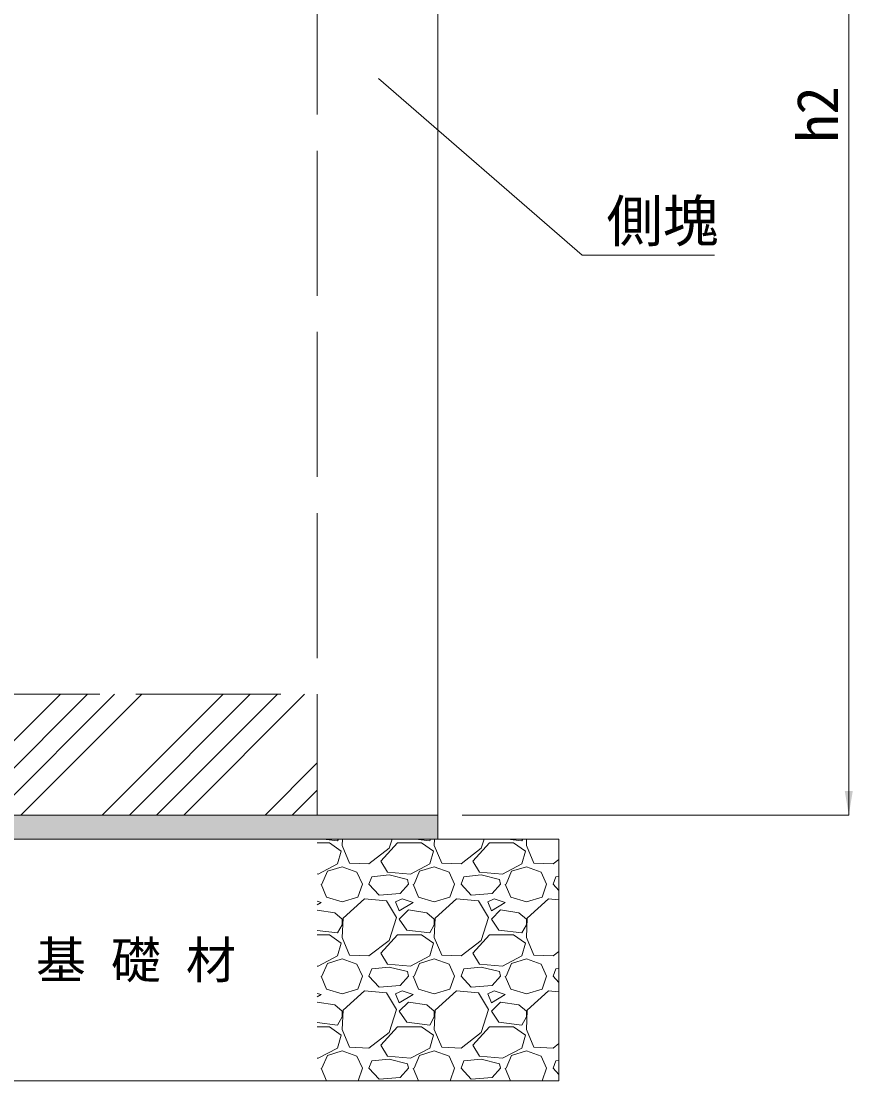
# Model space of a CAD drawing. Units: millimetres at full size, sheet at 1:20; details may follow other scales. Extents: x 77366 to 86266, y -8765 to 5947.
# Drawn here: x 84171 to 84859, y 2746 to 3624 of the extents above; entities that cross this region are included whole.
import ezdxf
from ezdxf.enums import TextEntityAlignment as Align

# ---------------------------------------------------------------- set-up
doc = ezdxf.new("R2010")
doc.units = ezdxf.units.MM
doc.header["$LTSCALE"] = 20
doc.linetypes.add('DASHED', pattern=[7.5, 6, -1.5])
for name, color, linetype, lineweight in [('ハッチング', 7, 'Continuous', 9), ('モルタル', 7, 'Continuous', 13), ('基礎', 7, 'Continuous', 5), ('引出線', 4, 'Continuous', 13), ('本体', 2, 'Continuous', 20)]:
    doc.layers.add(name, color=color, linetype=linetype, lineweight=lineweight)
doc.layers.add('文字', color=7, linetype='Continuous')
doc.styles.add('ＭＳ ゴシック', font='')
doc.styles.get('ＭＳ ゴシック').set_extended_font_data('MS Gothic')

# ---------------------------------------------------------------- blocks, each defined once
blk = doc.blocks.new('filled_arrow')
at = {"color": 0, "linetype": 'Continuous', "lineweight": -2}
blk.add_solid([(7.5, 1.25), (0, 0), (7.5, -1.25)], dxfattribs=at)

msp = doc.modelspace()

# ---------------------------------------------------------------- hatches: boundary and pattern name
at = {"layer": 'ハッチング'}
h = msp.add_hatch(dxfattribs=at)
h.set_pattern_fill('USER', color=256, style=0, pattern_type=2)
h.set_pattern_definition([(45, (4775, 150), (-67.35192, 67.35192), []), (45, (4797.45, 150), (-67.35192, 67.35192), []), (45, (4819.9, 150), (-67.35192, 67.35192), []), (45, (4842.35, 150), (-67.35192, 67.35192), [])])
h.paths.add_polyline_path([(84115.8, 3066.47), (84115.8, 2966.47), (84415.8, 2966.47), (84415.8, 3066.47)])
msp.add_hatch(color=256, dxfattribs=at).paths.add_polyline_path([(84015.8, 2966.47), (84015.8, 2946.47), (84515.8, 2946.47), (84515.8, 2966.47)])

# ---------------------------------------------------------------- linework, layer by layer
at = {"layer": 'モルタル'}
for p, q in [((84855.8, 2966.47), (84855.8, 4126.47)), ((84535.8, 2966.47), (84855.8, 2966.47))]:
    msp.add_line(p, q, dxfattribs=at)
at = {"layer": '基礎', "color": 3, "lineweight": 13}
for p, q in [((84515.8, 2966.47), (84515.8, 2946.47)), ((83915.8, 2946.47), (84615.8, 2946.47)), ((84615.8, 2946.47), (84615.8, 2746.47)), ((83915.8, 2746.47), (84615.8, 2746.47))]:
    msp.add_line(p, q, dxfattribs=at)
at = {"layer": '基礎'}
for p, q in [((84415.8, 2943.53), (84425.88, 2943.53)), ((84421.01, 2946.47), (84432.74, 2945.06)), ((84425.88, 2943.53), (84435.79, 2936.68)), ((84432.74, 2945.06), (84433.52, 2946.47)), ((84436.8, 2946.47), (84436.55, 2941.25)), ((84436.55, 2941.25), (84442.65, 2926.77)), ((84458.65, 2926.01), (84475.41, 2938.96)), ((84468.55, 2928.29), (84482.27, 2943.53)), ((84475.41, 2938.96), (84477.81, 2946.47)), ((84482.27, 2943.53), (84502.08, 2943.53)), ((84497.21, 2946.47), (84508.94, 2945.06)), ((84502.08, 2943.53), (84511.99, 2936.68)), ((84508.94, 2945.06), (84509.72, 2946.47)), ((84513, 2946.47), (84512.75, 2941.25)), ((84512.75, 2941.25), (84518.85, 2926.77)), ((84534.85, 2926.01), (84551.61, 2938.96)), ((84544.75, 2928.29), (84558.47, 2943.53)), ((84551.61, 2938.96), (84554.01, 2946.47)), ((84558.47, 2943.53), (84578.28, 2943.53)), ((84573.41, 2946.47), (84585.14, 2945.06)), ((84578.28, 2943.53), (84588.19, 2936.68)), ((84585.14, 2945.06), (84585.92, 2946.47)), ((84589.2, 2946.47), (84588.95, 2941.25)), ((84588.95, 2941.25), (84595.05, 2926.77)), ((84435.79, 2936.68), (84432.74, 2926.01)), ((84511.99, 2936.68), (84508.94, 2926.01)), ((84588.19, 2936.68), (84585.14, 2926.01)), ((84432.74, 2926.01), (84416.74, 2917.63)), ((84424.36, 2919.91), (84436.55, 2923.72)), ((84436.55, 2923.72), (84448.74, 2919.15)), ((84442.65, 2926.77), (84458.65, 2926.01)), ((84473.89, 2919.15), (84468.55, 2928.29)), ((84508.94, 2926.01), (84492.94, 2917.63)), ((84500.56, 2919.91), (84512.75, 2923.72)), ((84512.75, 2923.72), (84524.94, 2919.15)), ((84518.85, 2926.77), (84534.85, 2926.01)), ((84550.09, 2919.15), (84544.75, 2928.29)), ((84585.14, 2926.01), (84569.14, 2917.63)), ((84576.76, 2919.91), (84588.95, 2923.72)), ((84588.95, 2923.72), (84601.14, 2919.15)), ((84595.05, 2926.77), (84611.05, 2926.01)), ((84611.05, 2926.01), (84615.8, 2929.68)), ((84416.74, 2917.63), (84415.8, 2917.7)), ((84419.79, 2909.24), (84424.36, 2919.91)), ((84448.74, 2919.15), (84453.31, 2909.24)), ((84458.65, 2909.24), (84460.93, 2915.34)), ((84475.41, 2916.86), (84460.93, 2915.34)), ((84492.94, 2917.63), (84473.89, 2919.15)), ((84490.65, 2913.05), (84475.41, 2916.86)), ((84491.41, 2909.24), (84490.65, 2913.05)), ((84495.99, 2909.24), (84500.56, 2919.91)), ((84524.94, 2919.15), (84529.51, 2909.24)), ((84534.85, 2909.24), (84537.13, 2915.34)), ((84551.61, 2916.86), (84537.13, 2915.34)), ((84569.14, 2917.63), (84550.09, 2919.15)), ((84566.85, 2913.05), (84551.61, 2916.86)), ((84567.61, 2909.24), (84566.85, 2913.05)), ((84572.19, 2909.24), (84576.76, 2919.91)), ((84601.14, 2919.15), (84605.71, 2909.24)), ((84611.05, 2909.24), (84613.33, 2915.34)), ((84615.8, 2915.6), (84613.33, 2915.34)), ((84419.02, 2909.24), (84423.6, 2898.58)), ((84449.5, 2898.58), (84453.31, 2909.24)), ((84467.03, 2900.1), (84458.65, 2909.24)), ((84491.41, 2909.24), (84484.56, 2901.62)), ((84495.22, 2909.24), (84499.8, 2898.58)), ((84525.7, 2898.58), (84529.51, 2909.24)), ((84543.23, 2900.1), (84534.85, 2909.24)), ((84567.61, 2909.24), (84560.76, 2901.62)), ((84571.42, 2909.24), (84576, 2898.58)), ((84601.9, 2898.58), (84605.71, 2909.24)), ((84615.8, 2904.06), (84611.05, 2909.24)), ((84419.02, 2894), (84415.8, 2895.08)), ((84423.6, 2898.58), (84436.55, 2894.77)), ((84436.55, 2894.77), (84449.5, 2898.58)), ((84454.84, 2897.05), (84437.31, 2881.05)), ((84473.13, 2895.53), (84454.84, 2897.05)), ((84484.56, 2901.63), (84467.03, 2900.1)), ((84481.51, 2881.81), (84473.13, 2895.53)), ((84486.08, 2897.05), (84480.75, 2894.77)), ((84495.22, 2894), (84486.08, 2897.05)), ((84499.8, 2898.58), (84512.75, 2894.77)), ((84512.75, 2894.77), (84525.7, 2898.58)), ((84531.04, 2897.05), (84513.51, 2881.05)), ((84549.33, 2895.53), (84531.04, 2897.05)), ((84560.76, 2901.63), (84543.23, 2900.1)), ((84557.71, 2881.81), (84549.33, 2895.53)), ((84562.28, 2897.05), (84556.95, 2894.77)), ((84571.42, 2894), (84562.28, 2897.05)), ((84576, 2898.58), (84588.95, 2894.77)), ((84588.95, 2894.77), (84601.9, 2898.58)), ((84607.24, 2897.05), (84589.71, 2881.05)), ((84615.8, 2896.34), (84607.24, 2897.05)), ((84415.8, 2892.07), (84419.02, 2894)), ((84430.45, 2885.62), (84415.8, 2887.82)), ((84480.75, 2894.77), (84483.79, 2887.15)), ((84483.79, 2887.15), (84495.22, 2894)), ((84491.41, 2887.91), (84483.79, 2880.29)), ((84506.65, 2885.62), (84491.41, 2887.91)), ((84556.95, 2894.77), (84559.99, 2887.15)), ((84559.99, 2887.15), (84571.42, 2894)), ((84567.61, 2887.91), (84559.99, 2880.29)), ((84582.85, 2885.62), (84567.61, 2887.91)), ((84436.55, 2880.29), (84430.45, 2885.62)), ((84437.31, 2881.05), (84436.55, 2865.05)), ((84436.55, 2875.72), (84436.55, 2880.29)), ((84475.41, 2862.76), (84481.51, 2881.81)), ((84483.79, 2880.29), (84489.89, 2871.14)), ((84512.75, 2880.29), (84506.65, 2885.62)), ((84513.51, 2881.05), (84512.75, 2865.05)), ((84512.75, 2875.72), (84512.75, 2880.29)), ((84551.61, 2862.76), (84557.71, 2881.81)), ((84559.99, 2880.29), (84566.09, 2871.14)), ((84588.95, 2880.29), (84582.85, 2885.62)), ((84589.71, 2881.05), (84588.95, 2865.05)), ((84588.95, 2875.72), (84588.95, 2880.29)), ((84415.8, 2870.89), (84432.74, 2868.86)), ((84432.74, 2868.86), (84436.55, 2875.72)), ((84489.89, 2871.14), (84508.94, 2868.86)), ((84508.94, 2868.86), (84512.75, 2875.72)), ((84566.09, 2871.14), (84585.14, 2868.86)), ((84585.14, 2868.86), (84588.95, 2875.72)), ((84415.8, 2867.33), (84425.88, 2867.33)), ((84425.88, 2867.33), (84435.79, 2860.48)), ((84435.79, 2860.48), (84432.74, 2849.81)), ((84436.55, 2865.05), (84442.65, 2850.57)), ((84458.65, 2849.81), (84475.41, 2862.76)), ((84468.55, 2852.09), (84482.27, 2867.33)), ((84482.27, 2867.33), (84502.08, 2867.33)), ((84502.08, 2867.33), (84511.99, 2860.48)), ((84511.99, 2860.48), (84508.94, 2849.81)), ((84512.75, 2865.05), (84518.85, 2850.57)), ((84534.85, 2849.81), (84551.61, 2862.76)), ((84544.75, 2852.09), (84558.47, 2867.33)), ((84558.47, 2867.33), (84578.28, 2867.33)), ((84578.28, 2867.33), (84588.19, 2860.48)), ((84588.19, 2860.48), (84585.14, 2849.81)), ((84588.95, 2865.05), (84595.05, 2850.57)), ((84473.89, 2842.95), (84468.55, 2852.09)), ((84550.09, 2842.95), (84544.75, 2852.09)), ((84611.05, 2849.81), (84615.8, 2853.48)), ((84432.74, 2849.81), (84416.74, 2841.43)), ((84419.79, 2833.04), (84424.36, 2843.71)), ((84424.36, 2843.71), (84436.55, 2847.52)), ((84436.55, 2847.52), (84448.74, 2842.95)), ((84442.65, 2850.57), (84458.65, 2849.81)), ((84448.74, 2842.95), (84453.31, 2833.04)), ((84492.94, 2841.43), (84473.89, 2842.95)), ((84508.94, 2849.81), (84492.94, 2841.43)), ((84495.99, 2833.04), (84500.56, 2843.71)), ((84500.56, 2843.71), (84512.75, 2847.52)), ((84512.75, 2847.52), (84524.94, 2842.95)), ((84518.85, 2850.57), (84534.85, 2849.81)), ((84524.94, 2842.95), (84529.51, 2833.04)), ((84569.14, 2841.43), (84550.09, 2842.95)), ((84585.14, 2849.81), (84569.14, 2841.43)), ((84572.19, 2833.04), (84576.76, 2843.71)), ((84576.76, 2843.71), (84588.95, 2847.52)), ((84588.95, 2847.52), (84601.14, 2842.95)), ((84595.05, 2850.57), (84611.05, 2849.81)), ((84601.14, 2842.95), (84605.71, 2833.04)), ((84416.74, 2841.43), (84415.8, 2841.5)), ((84458.65, 2833.04), (84460.93, 2839.14)), ((84475.41, 2840.66), (84460.93, 2839.14)), ((84490.65, 2836.85), (84475.41, 2840.66)), ((84491.41, 2833.04), (84490.65, 2836.85)), ((84534.85, 2833.04), (84537.13, 2839.14)), ((84551.61, 2840.66), (84537.13, 2839.14)), ((84566.85, 2836.85), (84551.61, 2840.66)), ((84567.61, 2833.04), (84566.85, 2836.85)), ((84611.05, 2833.04), (84613.33, 2839.14)), ((84615.8, 2839.4), (84613.33, 2839.14)), ((84419.02, 2833.04), (84423.6, 2822.38)), ((84449.5, 2822.38), (84453.31, 2833.04)), ((84467.03, 2823.9), (84458.65, 2833.04)), ((84484.56, 2825.43), (84467.03, 2823.9)), ((84491.41, 2833.04), (84484.56, 2825.42)), ((84495.22, 2833.04), (84499.8, 2822.38)), ((84525.7, 2822.38), (84529.51, 2833.04)), ((84543.23, 2823.9), (84534.85, 2833.04)), ((84560.76, 2825.43), (84543.23, 2823.9)), ((84567.61, 2833.04), (84560.76, 2825.42)), ((84571.42, 2833.04), (84576, 2822.38)), ((84601.9, 2822.38), (84605.71, 2833.04)), ((84615.8, 2827.86), (84611.05, 2833.04)), ((84419.02, 2817.8), (84415.8, 2818.88)), ((84415.8, 2815.87), (84419.02, 2817.8)), ((84423.6, 2822.38), (84436.55, 2818.57)), ((84436.55, 2818.57), (84449.5, 2822.38)), ((84454.84, 2820.85), (84437.31, 2804.85)), ((84473.13, 2819.33), (84454.84, 2820.85)), ((84481.51, 2805.61), (84473.13, 2819.33)), ((84486.08, 2820.85), (84480.75, 2818.57)), ((84480.75, 2818.57), (84483.79, 2810.95)), ((84483.79, 2810.95), (84495.22, 2817.8)), ((84495.22, 2817.8), (84486.08, 2820.85)), ((84499.8, 2822.38), (84512.75, 2818.57)), ((84512.75, 2818.57), (84525.7, 2822.38)), ((84531.04, 2820.85), (84513.51, 2804.85)), ((84549.33, 2819.33), (84531.04, 2820.85)), ((84557.71, 2805.61), (84549.33, 2819.33)), ((84562.28, 2820.85), (84556.95, 2818.57)), ((84556.95, 2818.57), (84559.99, 2810.95)), ((84559.99, 2810.95), (84571.42, 2817.8)), ((84571.42, 2817.8), (84562.28, 2820.85)), ((84576, 2822.38), (84588.95, 2818.57)), ((84588.95, 2818.57), (84601.9, 2822.38)), ((84607.24, 2820.85), (84589.71, 2804.85)), ((84615.8, 2820.14), (84607.24, 2820.85)), ((84430.45, 2809.42), (84415.8, 2811.62)), ((84436.55, 2804.09), (84430.45, 2809.42)), ((84491.41, 2811.71), (84483.79, 2804.09)), ((84506.65, 2809.42), (84491.41, 2811.71)), ((84512.75, 2804.09), (84506.65, 2809.42)), ((84567.61, 2811.71), (84559.99, 2804.09)), ((84582.85, 2809.42), (84567.61, 2811.71)), ((84588.95, 2804.09), (84582.85, 2809.42)), ((84432.74, 2792.66), (84436.55, 2799.52)), ((84437.31, 2804.85), (84436.55, 2788.85)), ((84436.55, 2799.52), (84436.55, 2804.09)), ((84475.41, 2786.56), (84481.51, 2805.61)), ((84483.79, 2804.09), (84489.89, 2794.94)), ((84508.94, 2792.66), (84512.75, 2799.52)), ((84513.51, 2804.85), (84512.75, 2788.85)), ((84512.75, 2799.52), (84512.75, 2804.09)), ((84551.61, 2786.56), (84557.71, 2805.61)), ((84559.99, 2804.09), (84566.09, 2794.94)), ((84585.14, 2792.66), (84588.95, 2799.52)), ((84589.71, 2804.85), (84588.95, 2788.85)), ((84588.95, 2799.52), (84588.95, 2804.09)), ((84415.8, 2794.69), (84432.74, 2792.66)), ((84415.8, 2791.13), (84425.88, 2791.13)), ((84425.88, 2791.13), (84435.79, 2784.28)), ((84468.55, 2775.89), (84482.27, 2791.13)), ((84482.27, 2791.13), (84502.08, 2791.13)), ((84489.89, 2794.94), (84508.94, 2792.66)), ((84502.08, 2791.13), (84511.99, 2784.28)), ((84544.75, 2775.89), (84558.47, 2791.13)), ((84558.47, 2791.13), (84578.28, 2791.13)), ((84566.09, 2794.94), (84585.14, 2792.66)), ((84578.28, 2791.13), (84588.19, 2784.28)), ((84435.79, 2784.28), (84432.74, 2773.61)), ((84436.55, 2788.85), (84442.65, 2774.37)), ((84458.65, 2773.61), (84475.41, 2786.56)), ((84511.99, 2784.28), (84508.94, 2773.61)), ((84512.75, 2788.85), (84518.85, 2774.37)), ((84534.85, 2773.61), (84551.61, 2786.56)), ((84588.19, 2784.28), (84585.14, 2773.61)), ((84588.95, 2788.85), (84595.05, 2774.37)), ((84432.74, 2773.61), (84416.74, 2765.23)), ((84442.65, 2774.37), (84458.65, 2773.61)), ((84473.89, 2766.75), (84468.55, 2775.89)), ((84508.94, 2773.61), (84492.94, 2765.23)), ((84518.85, 2774.37), (84534.85, 2773.61)), ((84550.09, 2766.75), (84544.75, 2775.89)), ((84585.14, 2773.61), (84569.14, 2765.23)), ((84595.05, 2774.37), (84611.05, 2773.61)), ((84611.05, 2773.61), (84615.8, 2777.28)), ((84416.74, 2765.23), (84415.8, 2765.3)), ((84419.79, 2756.84), (84424.36, 2767.51)), ((84424.36, 2767.51), (84436.55, 2771.32)), ((84436.55, 2771.32), (84448.74, 2766.75)), ((84448.74, 2766.75), (84453.31, 2756.84)), ((84475.41, 2764.46), (84460.93, 2762.94)), ((84492.94, 2765.23), (84473.89, 2766.75)), ((84490.65, 2760.65), (84475.41, 2764.46)), ((84495.99, 2756.84), (84500.56, 2767.51)), ((84500.56, 2767.51), (84512.75, 2771.32)), ((84512.75, 2771.32), (84524.94, 2766.75)), ((84524.94, 2766.75), (84529.51, 2756.84)), ((84551.61, 2764.46), (84537.13, 2762.94)), ((84569.14, 2765.23), (84550.09, 2766.75)), ((84566.85, 2760.65), (84551.61, 2764.46)), ((84572.19, 2756.84), (84576.76, 2767.51)), ((84576.76, 2767.51), (84588.95, 2771.32)), ((84588.95, 2771.32), (84601.14, 2766.75)), ((84601.14, 2766.75), (84605.71, 2756.84)), ((84419.02, 2756.84), (84423.47, 2746.47)), ((84449.61, 2746.47), (84453.31, 2756.84)), ((84458.65, 2756.84), (84460.93, 2762.94)), ((84467.03, 2747.7), (84458.65, 2756.84)), ((84491.41, 2756.84), (84484.56, 2749.22)), ((84491.41, 2756.84), (84490.65, 2760.65)), ((84495.22, 2756.84), (84499.67, 2746.47)), ((84525.81, 2746.47), (84529.51, 2756.84)), ((84534.85, 2756.84), (84537.13, 2762.94)), ((84543.23, 2747.7), (84534.85, 2756.84)), ((84567.61, 2756.84), (84560.76, 2749.22)), ((84567.61, 2756.84), (84566.85, 2760.65)), ((84571.42, 2756.84), (84575.87, 2746.47)), ((84602.01, 2746.47), (84605.71, 2756.84)), ((84611.05, 2756.84), (84613.33, 2762.94)), ((84615.8, 2751.66), (84611.05, 2756.84)), ((84615.8, 2763.2), (84613.33, 2762.94)), ((84484.56, 2749.23), (84467.03, 2747.7)), ((84560.76, 2749.23), (84543.23, 2747.7))]:
    msp.add_line(p, q, dxfattribs=at)
at = {"layer": '引出線'}
msp.add_lwpolyline([(84466.49, 3576.37), (84635.21, 3430.16), (84744.75, 3430.16)], dxfattribs=at)
at = {"layer": '本体', "linetype": 'DASHED', "lineweight": 15}
for p, q in [((84415.8, 3966.47), (84415.8, 2966.47)), ((84115.8, 3066.47), (84415.8, 3066.47))]:
    msp.add_line(p, q, dxfattribs=at)
at = {"layer": '本体'}
for p in [(84515.8, 3966.47), (84015.8, 2966.47)]:
    msp.add_line(p, (84515.8, 2966.47), dxfattribs=at)

# ---------------------------------------------------------------- block references
at = {"layer": 'モルタル', "xscale": 2.67, "yscale": 2.67, "rotation": 90}
msp.add_blockref('filled_arrow', (84855.8, 2966.47), dxfattribs=at)
at = {"layer": '引出線', "xscale": 0.133, "yscale": 0.133, "rotation": 319.1}
msp.add_blockref('filled_arrow', (84466.49, 3576.37), dxfattribs=at)

# ---------------------------------------------------------------- texts
at = {"layer": 'モルタル', "style": 'ＭＳ ゴシック'}
msp.add_text('h2', height=34.18, rotation=90, dxfattribs=at).set_placement((84829.8, 3546.47), align=Align.MIDDLE_CENTER)
at = {"layer": '引出線', "style": 'ＭＳ ゴシック'}
msp.add_text('側塊', height=34.18, dxfattribs=at).set_placement((84655.21, 3475.37), align=Align.TOP_LEFT)
at = {"layer": '文字', "style": 'ＭＳ ゴシック'}
msp.add_text('基 礎 材', height=30.38, dxfattribs=at).set_placement((84265.8, 2846.47), align=Align.MIDDLE_CENTER)

doc.saveas('drawing.dxf')
